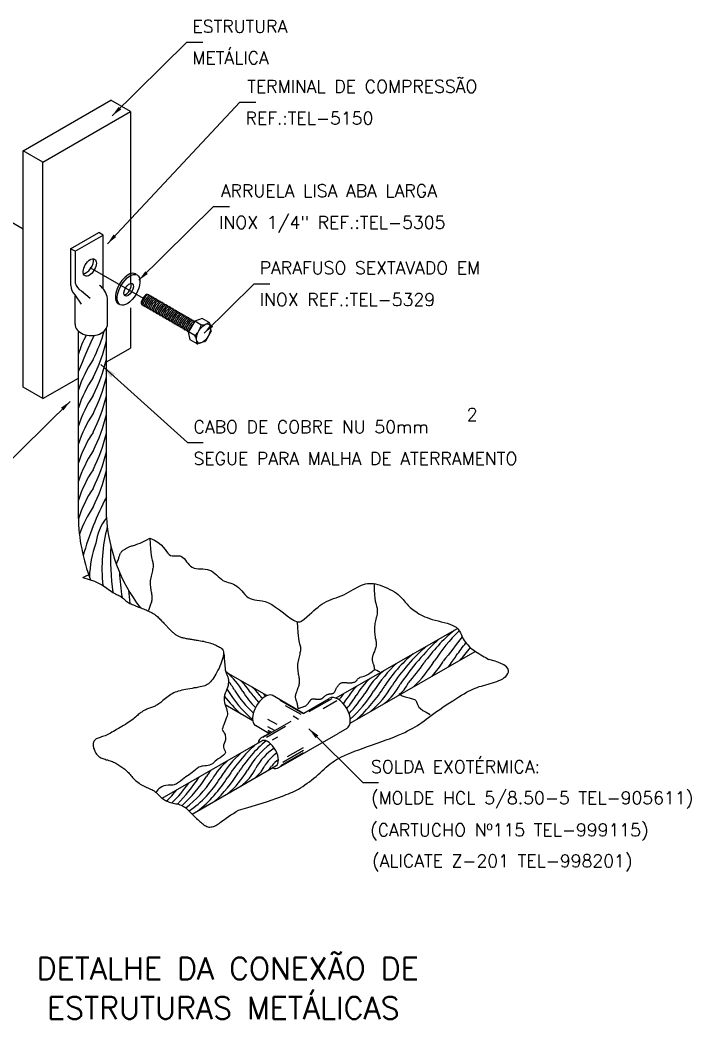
# Model space of a CAD drawing. Header units: millimetres. Extents: x -5417.3 to -5401.3, y -4697.8 to -4682.
# Drawn here: x -5411.91 to -5401.29, y -4697.84 to -4682.04 of the extents above; entities that cross this region are included whole.
import ezdxf
from ezdxf.enums import TextEntityAlignment as Align

# ---------------------------------------------------------------- set-up
doc = ezdxf.new("R2010")
doc.units = ezdxf.units.MM
doc.header["$LTSCALE"] = 10
doc.linetypes.add('CENTER', pattern=[2, 1.25, -0.25, 0.25, -0.25])
doc.layers.add('Termotécnica', color=7, linetype='Continuous')
doc.styles.add('r140', font='romans.shx')
doc.styles.add('r80', font='romans.shx')

msp = doc.modelspace()

# ---------------------------------------------------------------- linework, layer by layer
at = {"layer": 'Termotécnica', "color": 2}
for p, q in [((-5410.453, -4683.551), (-5409.269, -4682.387)), ((-5409.269, -4682.387), (-5409.019, -4682.387)), ((-5411.86, -4684.106), (-5410.474, -4683.306)), ((-5410.527, -4685.577), (-5408.431, -4683.339)), ((-5410.164, -4683.485), (-5410.474, -4683.306)), ((-5408.431, -4683.339), (-5408.181, -4683.339)), ((-5411.55, -4684.285), (-5410.164, -4683.485)), ((-5410.164, -4683.485), (-5410.164, -4686.208)), ((-5411.86, -4687.847), (-5411.86, -4684.106)), ((-5411.55, -4684.285), (-5411.86, -4684.106)), ((-5411.55, -4688.026), (-5411.55, -4684.285)), ((-5410.032, -4686.153), (-5408.848, -4684.988)), ((-5408.848, -4684.988), (-5408.598, -4684.988)), ((-5408.998, -4686.99), (-5408.206, -4686.21)), ((-5408.206, -4686.21), (-5407.956, -4686.21)), ((-5409.898, -4686.375), (-5409.9, -4686.391)), ((-5409.875, -4686.383), (-5409.877, -4686.403)), ((-5411.041, -4686.847), (-5411.041, -4686.399)), ((-5410.528, -4686.847), (-5410.528, -4686.444)), ((-5409.985, -4686.543), (-5409.965, -4686.531)), ((-5409.962, -4686.556), (-5409.941, -4686.545)), ((-5409.851, -4686.395), (-5409.854, -4686.417)), ((-5409.828, -4686.409), (-5409.831, -4686.43)), ((-5409.805, -4686.422), (-5409.807, -4686.443)), ((-5409.781, -4686.436), (-5409.784, -4686.457)), ((-5409.758, -4686.449), (-5409.761, -4686.471)), ((-5409.734, -4686.463), (-5409.737, -4686.484)), ((-5409.711, -4686.478), (-5409.714, -4686.5)), ((-5409.687, -4686.492), (-5409.69, -4686.513)), ((-5409.664, -4686.505), (-5409.667, -4686.527)), ((-5409.64, -4686.519), (-5409.643, -4686.541)), ((-5409.618, -4686.533), (-5409.62, -4686.554)), ((-5409.594, -4686.544), (-5409.596, -4686.565)), ((-5410.164, -4686.589), (-5410.164, -4687.226)), ((-5409.939, -4686.57), (-5409.918, -4686.558)), ((-5409.915, -4686.583), (-5409.895, -4686.571)), ((-5409.892, -4686.596), (-5409.871, -4686.585)), ((-5409.869, -4686.61), (-5409.848, -4686.598)), ((-5409.845, -4686.624), (-5409.824, -4686.612)), ((-5409.822, -4686.637), (-5409.801, -4686.625)), ((-5409.798, -4686.651), (-5409.778, -4686.639)), ((-5409.775, -4686.664), (-5409.754, -4686.652)), ((-5409.752, -4686.678), (-5409.731, -4686.666)), ((-5409.728, -4686.691), (-5409.707, -4686.68)), ((-5409.704, -4686.705), (-5409.684, -4686.693)), ((-5409.681, -4686.718), (-5409.66, -4686.707)), ((-5409.57, -4686.558), (-5409.573, -4686.579)), ((-5409.547, -4686.571), (-5409.55, -4686.593)), ((-5409.523, -4686.585), (-5409.526, -4686.606)), ((-5409.5, -4686.6), (-5409.503, -4686.622)), ((-5409.476, -4686.614), (-5409.479, -4686.635)), ((-5409.453, -4686.627), (-5409.456, -4686.649)), ((-5409.429, -4686.641), (-5409.432, -4686.663)), ((-5409.407, -4686.655), (-5409.409, -4686.676)), ((-5409.383, -4686.668), (-5409.386, -4686.689)), ((-5409.36, -4686.682), (-5409.362, -4686.703)), ((-5409.336, -4686.695), (-5409.339, -4686.716)), ((-5409.658, -4686.732), (-5409.637, -4686.72)), ((-5409.634, -4686.746), (-5409.614, -4686.734)), ((-5409.611, -4686.759), (-5409.59, -4686.747)), ((-5409.587, -4686.773), (-5409.567, -4686.761)), ((-5409.564, -4686.786), (-5409.543, -4686.774)), ((-5409.541, -4686.8), (-5409.52, -4686.788)), ((-5409.517, -4686.813), (-5409.496, -4686.802)), ((-5409.494, -4686.827), (-5409.473, -4686.815)), ((-5409.47, -4686.841), (-5409.449, -4686.829)), ((-5409.447, -4686.854), (-5409.426, -4686.842)), ((-5409.423, -4686.868), (-5409.402, -4686.856)), ((-5409.313, -4686.709), (-5409.315, -4686.73)), ((-5409.289, -4686.722), (-5409.292, -4686.744)), ((-5409.266, -4686.736), (-5409.268, -4686.757)), ((-5409.242, -4686.75), (-5409.245, -4686.771)), ((-5409.147, -4686.801), (-5409.245, -4686.969)), ((-5409.219, -4686.763), (-5409.221, -4686.784)), ((-5409.195, -4686.776), (-5409.198, -4686.798)), ((-5409.172, -4686.79), (-5409.174, -4686.811)), ((-5409.026, -4686.759), (-5409.147, -4686.801)), ((-5409.047, -4686.859), (-5409.147, -4686.801)), ((-5408.916, -4686.822), (-5409.026, -4686.759)), ((-5408.885, -4686.946), (-5408.907, -4686.836)), ((-5410.988, -4689.897), (-5410.988, -4686.958)), ((-5410.544, -4689.901), (-5410.544, -4686.911)), ((-5409.4, -4686.881), (-5409.379, -4686.869)), ((-5409.376, -4686.895), (-5409.355, -4686.883)), ((-5409.353, -4686.908), (-5409.332, -4686.896)), ((-5409.33, -4686.922), (-5409.308, -4686.91)), ((-5409.306, -4686.936), (-5409.285, -4686.923)), ((-5409.283, -4686.949), (-5409.262, -4686.937)), ((-5409.259, -4686.963), (-5409.238, -4686.95)), ((-5409.22, -4687.096), (-5409.245, -4686.969)), ((-5409.144, -4687.028), (-5409.245, -4686.969)), ((-5408.888, -4686.959), (-5408.978, -4687.115)), ((-5409.11, -4687.159), (-5409.22, -4687.096)), ((-5408.988, -4687.124), (-5409.094, -4687.161)), ((-5410.544, -4687.445), (-5410.164, -4687.226)), ((-5411.55, -4688.026), (-5410.988, -4687.702)), ((-5411.55, -4688.026), (-5411.86, -4687.847)), ((-5411.119, -4688.07), (-5412.303, -4689.235)), ((-5406.917, -4692.765), (-5404.988, -4691.662)), ((-5406.688, -4693.159), (-5404.705, -4692.024)), ((-5408.003, -4692.724), (-5408.653, -4692.351)), ((-5408.229, -4693.12), (-5408.665, -4692.868)), ((-5407.338, -4693.247), (-5406.485, -4694.1)), ((-5409.659, -4694.348), (-5408.076, -4693.434)), ((-5409.185, -4694.601), (-5407.861, -4693.836)), ((-5406.485, -4694.1), (-5406.235, -4694.1))]:
    msp.add_line(p, q, dxfattribs=at)
at = {"layer": 'Termotécnica', "color": 1, "linetype": 'CENTER'}
for p, q in [((-5412.387, -4685.038), (-5411.86, -4685.342)), ((-5410.807, -4685.95), (-5409.964, -4686.437))]:
    msp.add_line(p, q, dxfattribs=at)
at = {"layer": 'Termotécnica', "color": 2, "ltscale": 1.6}
for p, q in [((-5411.11, -4685.656), (-5410.664, -4685.399)), ((-5411.041, -4685.696), (-5410.596, -4685.438)), ((-5410.596, -4685.438), (-5410.664, -4685.399)), ((-5410.596, -4686.29), (-5410.596, -4685.438)), ((-5411.041, -4685.696), (-5411.11, -4685.656)), ((-5411.11, -4685.656), (-5411.11, -4686.236)), ((-5411.041, -4685.696), (-5411.041, -4686.196)), ((-5411.043, -4686.383), (-5410.943, -4686.533)), ((-5410.939, -4686.321), (-5410.803, -4686.439)), ((-5410.635, -4687.486), (-5409.261, -4688.722)), ((-5409.261, -4688.722), (-5409.011, -4688.722))]:
    msp.add_line(p, q, dxfattribs=at)
at = {"layer": 'Termotécnica', "color": 1}
msp.add_line((-5408.025, -4692.735), (-5408.068, -4692.687), dxfattribs=at)
at = {"layer": 'Termotécnica', "color": 3, "linetype": 'Continuous'}
for p, q in [((-5407.425, -4693.004), (-5407.92, -4692.718)), ((-5407.434, -4693.009), (-5407.794, -4692.801)), ((-5407.425, -4693.004), (-5407.015, -4692.767)), ((-5407.017, -4692.777), (-5407.418, -4693.008)), ((-5406.976, -4692.772), (-5407.338, -4692.981)), ((-5407.114, -4692.929), (-5406.895, -4692.802)), ((-5407.462, -4693.025), (-5407.707, -4692.883)), ((-5408.065, -4693.383), (-5407.621, -4693.127)), ((-5407.842, -4693.183), (-5407.988, -4693.099)), ((-5407.502, -4693.099), (-5407.586, -4693.05)), ((-5407.974, -4693.321), (-5408.183, -4693.199)), ((-5408.089, -4693.387), (-5407.974, -4693.321)), ((-5408.01, -4693.383), (-5407.708, -4693.209)), ((-5407.883, -4693.278), (-5407.988, -4693.218)), ((-5407.988, -4693.268), (-5407.927, -4693.303)), ((-5407.96, -4693.313), (-5407.988, -4693.296)), ((-5407.815, -4693.862), (-5406.878, -4693.321)), ((-5406.741, -4693.242), (-5406.878, -4693.321)), ((-5407.913, -4693.424), (-5407.829, -4693.376)), ((-5407.783, -4693.828), (-5407.426, -4693.622)), ((-5407.426, -4693.594), (-5407.75, -4693.78)), ((-5407.677, -4693.688), (-5407.426, -4693.543))]:
    msp.add_line(p, q, dxfattribs=at)
at = {"layer": 'Termotécnica', "color": 2}
for points in [[(-5410.389, -4690.64), (-5410.381, -4690.626), (-5410.373, -4690.611), (-5410.366, -4690.596), (-5410.36, -4690.581), (-5410.355, -4690.566), (-5410.35, -4690.552), (-5410.346, -4690.538), (-5410.342, -4690.524), (-5410.338, -4690.512), (-5410.334, -4690.501), (-5410.331, -4690.49), (-5410.327, -4690.481), (-5410.323, -4690.472), (-5410.318, -4690.463), (-5410.312, -4690.455), (-5410.305, -4690.447), (-5410.298, -4690.44), (-5410.289, -4690.433), (-5410.279, -4690.425), (-5410.269, -4690.419), (-5410.259, -4690.412), (-5410.248, -4690.405), (-5410.237, -4690.399), (-5410.226, -4690.393), (-5410.216, -4690.387), (-5410.205, -4690.382), (-5410.195, -4690.376), (-5410.184, -4690.371), (-5410.172, -4690.366), (-5410.16, -4690.361), (-5410.146, -4690.356), (-5410.132, -4690.352), (-5410.115, -4690.347), (-5410.096, -4690.342), (-5410.073, -4690.335), (-5410.045, -4690.324), (-5410.01, -4690.31), (-5409.967, -4690.292), (-5409.916, -4690.267), (-5409.855, -4690.235)], [(-5409.855, -4690.235), (-5409.852, -4690.327), (-5409.847, -4690.4), (-5409.842, -4690.458), (-5409.836, -4690.503), (-5409.83, -4690.537), (-5409.824, -4690.562), (-5409.818, -4690.582), (-5409.813, -4690.599), (-5409.81, -4690.615), (-5409.807, -4690.631), (-5409.805, -4690.646), (-5409.805, -4690.662), (-5409.805, -4690.677), (-5409.806, -4690.694), (-5409.809, -4690.711), (-5409.812, -4690.729), (-5409.817, -4690.748), (-5409.822, -4690.769), (-5409.827, -4690.79), (-5409.833, -4690.813), (-5409.838, -4690.836), (-5409.843, -4690.859), (-5409.846, -4690.883), (-5409.849, -4690.907), (-5409.851, -4690.93), (-5409.851, -4690.954), (-5409.85, -4690.977), (-5409.848, -4690.999), (-5409.846, -4691.021), (-5409.843, -4691.043), (-5409.839, -4691.063), (-5409.836, -4691.082), (-5409.833, -4691.1), (-5409.83, -4691.117), (-5409.827, -4691.133), (-5409.825, -4691.149), (-5409.823, -4691.164), (-5409.823, -4691.18), (-5409.824, -4691.195), (-5409.826, -4691.212), (-5409.829, -4691.228), (-5409.833, -4691.246), (-5409.839, -4691.263), (-5409.845, -4691.281), (-5409.851, -4691.298), (-5409.857, -4691.315), (-5409.863, -4691.332), (-5409.869, -4691.347), (-5409.874, -4691.362), (-5409.878, -4691.375), (-5409.881, -4691.385)], [(-5409.855, -4690.235), (-5409.783, -4690.267), (-5409.725, -4690.303), (-5409.68, -4690.34), (-5409.644, -4690.377), (-5409.616, -4690.413), (-5409.592, -4690.446), (-5409.571, -4690.473), (-5409.55, -4690.494), (-5409.528, -4690.507), (-5409.504, -4690.513), (-5409.478, -4690.515), (-5409.452, -4690.515), (-5409.426, -4690.513), (-5409.401, -4690.513), (-5409.377, -4690.515), (-5409.354, -4690.523), (-5409.333, -4690.537), (-5409.313, -4690.557), (-5409.294, -4690.58), (-5409.275, -4690.605), (-5409.256, -4690.631), (-5409.234, -4690.655), (-5409.211, -4690.677), (-5409.185, -4690.694), (-5409.155, -4690.706), (-5409.123, -4690.712), (-5409.089, -4690.716), (-5409.053, -4690.718), (-5409.017, -4690.719), (-5408.981, -4690.722), (-5408.946, -4690.727), (-5408.913, -4690.737), (-5408.882, -4690.751), (-5408.853, -4690.77), (-5408.826, -4690.791), (-5408.8, -4690.815), (-5408.775, -4690.838), (-5408.75, -4690.862), (-5408.725, -4690.883), (-5408.699, -4690.901), (-5408.673, -4690.915), (-5408.645, -4690.926), (-5408.617, -4690.934), (-5408.589, -4690.942), (-5408.561, -4690.951), (-5408.533, -4690.961), (-5408.506, -4690.974), (-5408.479, -4690.991), (-5408.453, -4691.012), (-5408.428, -4691.038), (-5408.403, -4691.066), (-5408.378, -4691.095), (-5408.353, -4691.123), (-5408.326, -4691.149), (-5408.298, -4691.171), (-5408.268, -4691.188), (-5408.235, -4691.2), (-5408.2, -4691.207), (-5408.162, -4691.212), (-5408.122, -4691.217), (-5408.078, -4691.225), (-5408.031, -4691.237), (-5407.98, -4691.256), (-5407.925, -4691.284), (-5407.866, -4691.322), (-5407.805, -4691.367), (-5407.743, -4691.416), (-5407.682, -4691.463), (-5407.624, -4691.504), (-5407.57, -4691.536), (-5407.523, -4691.554), (-5407.483, -4691.555)], [(-5410.919, -4690.853), (-5410.856, -4690.825), (-5410.824, -4690.812)], [(-5410.919, -4690.853), (-5410.817, -4690.885), (-5410.734, -4690.915), (-5410.667, -4690.945), (-5410.614, -4690.973), (-5410.572, -4690.999), (-5410.539, -4691.023), (-5410.511, -4691.045), (-5410.487, -4691.063), (-5410.464, -4691.079), (-5410.442, -4691.092), (-5410.421, -4691.104), (-5410.401, -4691.113), (-5410.382, -4691.122), (-5410.364, -4691.13), (-5410.348, -4691.138), (-5410.332, -4691.146), (-5410.317, -4691.156), (-5410.303, -4691.166), (-5410.289, -4691.176), (-5410.276, -4691.188), (-5410.263, -4691.199), (-5410.25, -4691.211), (-5410.236, -4691.222), (-5410.221, -4691.233), (-5410.205, -4691.244), (-5410.188, -4691.254), (-5410.171, -4691.264), (-5410.152, -4691.273), (-5410.134, -4691.282), (-5410.114, -4691.29), (-5410.095, -4691.299), (-5410.075, -4691.307), (-5410.055, -4691.315), (-5410.035, -4691.322), (-5410.016, -4691.33), (-5409.996, -4691.337), (-5409.976, -4691.345), (-5409.956, -4691.353), (-5409.937, -4691.36), (-5409.917, -4691.369), (-5409.897, -4691.377), (-5409.878, -4691.386), (-5409.858, -4691.396), (-5409.839, -4691.405), (-5409.821, -4691.416), (-5409.802, -4691.426), (-5409.785, -4691.437), (-5409.768, -4691.449), (-5409.752, -4691.461), (-5409.737, -4691.474), (-5409.723, -4691.486), (-5409.709, -4691.499), (-5409.696, -4691.512), (-5409.683, -4691.526), (-5409.671, -4691.539), (-5409.659, -4691.552), (-5409.647, -4691.564), (-5409.636, -4691.577), (-5409.625, -4691.589), (-5409.614, -4691.6), (-5409.604, -4691.611), (-5409.594, -4691.622), (-5409.585, -4691.632), (-5409.576, -4691.641), (-5409.568, -4691.65), (-5409.56, -4691.658), (-5409.553, -4691.665), (-5409.546, -4691.672), (-5409.539, -4691.68), (-5409.531, -4691.687), (-5409.524, -4691.694), (-5409.515, -4691.702), (-5409.507, -4691.71), (-5409.498, -4691.718), (-5409.488, -4691.727), (-5409.478, -4691.736), (-5409.467, -4691.744), (-5409.457, -4691.752), (-5409.446, -4691.76), (-5409.435, -4691.768), (-5409.424, -4691.774), (-5409.413, -4691.78), (-5409.402, -4691.785), (-5409.391, -4691.79), (-5409.379, -4691.794), (-5409.367, -4691.798), (-5409.355, -4691.802), (-5409.342, -4691.806), (-5409.328, -4691.809), (-5409.314, -4691.812), (-5409.3, -4691.815), (-5409.285, -4691.818), (-5409.271, -4691.821), (-5409.257, -4691.824), (-5409.244, -4691.826), (-5409.231, -4691.828), (-5409.219, -4691.83), (-5409.208, -4691.832), (-5409.196, -4691.833), (-5409.184, -4691.835), (-5409.171, -4691.837), (-5409.157, -4691.839), (-5409.141, -4691.841), (-5409.123, -4691.844), (-5409.103, -4691.847), (-5409.08, -4691.851), (-5409.056, -4691.855), (-5409.031, -4691.86), (-5409.005, -4691.865), (-5408.979, -4691.871), (-5408.953, -4691.877), (-5408.928, -4691.883), (-5408.905, -4691.891), (-5408.883, -4691.898), (-5408.862, -4691.906), (-5408.841, -4691.914), (-5408.822, -4691.923), (-5408.804, -4691.931), (-5408.787, -4691.939), (-5408.77, -4691.948), (-5408.754, -4691.956), (-5408.74, -4691.965), (-5408.726, -4691.975), (-5408.714, -4691.985), (-5408.704, -4691.998), (-5408.696, -4692.012), (-5408.691, -4692.029), (-5408.689, -4692.049), (-5408.69, -4692.073), (-5408.694, -4692.099), (-5408.701, -4692.128), (-5408.71, -4692.158), (-5408.721, -4692.19), (-5408.734, -4692.223), (-5408.748, -4692.256), (-5408.762, -4692.289), (-5408.778, -4692.322), (-5408.794, -4692.353), (-5408.811, -4692.383), (-5408.827, -4692.411), (-5408.844, -4692.438), (-5408.862, -4692.463), (-5408.879, -4692.485), (-5408.896, -4692.505), (-5408.913, -4692.522), (-5408.93, -4692.536), (-5408.948, -4692.548), (-5408.967, -4692.558), (-5408.988, -4692.567), (-5409.01, -4692.574), (-5409.034, -4692.581), (-5409.06, -4692.587), (-5409.089, -4692.592), (-5409.121, -4692.598), (-5409.154, -4692.603), (-5409.188, -4692.609), (-5409.222, -4692.614), (-5409.256, -4692.62), (-5409.29, -4692.626), (-5409.321, -4692.632), (-5409.351, -4692.639), (-5409.379, -4692.646), (-5409.406, -4692.653), (-5409.431, -4692.662), (-5409.455, -4692.671), (-5409.478, -4692.682), (-5409.501, -4692.693), (-5409.523, -4692.707), (-5409.545, -4692.721), (-5409.567, -4692.737), (-5409.588, -4692.753), (-5409.609, -4692.77), (-5409.629, -4692.786), (-5409.649, -4692.802), (-5409.667, -4692.818), (-5409.685, -4692.832), (-5409.701, -4692.844), (-5409.717, -4692.855), (-5409.732, -4692.865), (-5409.747, -4692.873), (-5409.761, -4692.881), (-5409.775, -4692.888), (-5409.788, -4692.894), (-5409.803, -4692.9), (-5409.817, -4692.906), (-5409.832, -4692.911), (-5409.847, -4692.917), (-5409.862, -4692.922), (-5409.877, -4692.928), (-5409.892, -4692.934), (-5409.906, -4692.94), (-5409.92, -4692.946), (-5409.934, -4692.952), (-5409.947, -4692.959), (-5409.96, -4692.967), (-5409.973, -4692.975), (-5409.985, -4692.983), (-5409.998, -4692.992), (-5410.011, -4693.003), (-5410.025, -4693.013), (-5410.039, -4693.025), (-5410.054, -4693.038), (-5410.069, -4693.051), (-5410.086, -4693.065), (-5410.104, -4693.08), (-5410.123, -4693.095), (-5410.144, -4693.111), (-5410.167, -4693.127), (-5410.191, -4693.144), (-5410.217, -4693.161), (-5410.244, -4693.178), (-5410.272, -4693.196), (-5410.3, -4693.213), (-5410.327, -4693.229), (-5410.355, -4693.246), (-5410.382, -4693.261), (-5410.407, -4693.276), (-5410.432, -4693.291), (-5410.456, -4693.304), (-5410.478, -4693.317), (-5410.501, -4693.329), (-5410.522, -4693.34), (-5410.543, -4693.349), (-5410.564, -4693.358), (-5410.584, -4693.365), (-5410.604, -4693.372), (-5410.623, -4693.378), (-5410.641, -4693.384), (-5410.659, -4693.389), (-5410.675, -4693.395), (-5410.69, -4693.402), (-5410.704, -4693.409), (-5410.716, -4693.418), (-5410.727, -4693.428), (-5410.736, -4693.438), (-5410.743, -4693.45), (-5410.749, -4693.463), (-5410.752, -4693.477), (-5410.755, -4693.491), (-5410.755, -4693.506), (-5410.753, -4693.522), (-5410.75, -4693.539), (-5410.746, -4693.556), (-5410.74, -4693.573), (-5410.734, -4693.589), (-5410.726, -4693.605), (-5410.718, -4693.621), (-5410.709, -4693.635), (-5410.7, -4693.648), (-5410.691, -4693.66), (-5410.681, -4693.671), (-5410.67, -4693.681), (-5410.659, -4693.69), (-5410.646, -4693.699), (-5410.632, -4693.706), (-5410.617, -4693.713), (-5410.601, -4693.72), (-5410.583, -4693.726), (-5410.565, -4693.731), (-5410.546, -4693.737), (-5410.526, -4693.742), (-5410.506, -4693.748), (-5410.487, -4693.754), (-5410.468, -4693.761), (-5410.449, -4693.768), (-5410.432, -4693.776), (-5410.414, -4693.784), (-5410.397, -4693.793), (-5410.381, -4693.802), (-5410.365, -4693.812), (-5410.348, -4693.822), (-5410.332, -4693.832), (-5410.316, -4693.843), (-5410.301, -4693.854), (-5410.285, -4693.865), (-5410.269, -4693.877), (-5410.254, -4693.889), (-5410.239, -4693.902), (-5410.224, -4693.915), (-5410.21, -4693.928), (-5410.197, -4693.942), (-5410.184, -4693.957), (-5410.17, -4693.972), (-5410.157, -4693.987), (-5410.144, -4694.002), (-5410.13, -4694.018), (-5410.115, -4694.033), (-5410.1, -4694.049), (-5410.083, -4694.064), (-5410.066, -4694.079), (-5410.048, -4694.094), (-5410.028, -4694.108), (-5410.009, -4694.122), (-5409.989, -4694.134), (-5409.968, -4694.146), (-5409.948, -4694.157), (-5409.927, -4694.167), (-5409.906, -4694.175), (-5409.886, -4694.184), (-5409.865, -4694.192), (-5409.846, -4694.201), (-5409.826, -4694.21), (-5409.807, -4694.219), (-5409.789, -4694.231), (-5409.772, -4694.243), (-5409.755, -4694.257), (-5409.739, -4694.272), (-5409.724, -4694.287), (-5409.708, -4694.303), (-5409.692, -4694.318), (-5409.676, -4694.333), (-5409.66, -4694.347), (-5409.643, -4694.36), (-5409.626, -4694.372), (-5409.608, -4694.382), (-5409.589, -4694.392), (-5409.57, -4694.4), (-5409.551, -4694.408), (-5409.53, -4694.415), (-5409.51, -4694.42), (-5409.489, -4694.425), (-5409.467, -4694.43), (-5409.445, -4694.434), (-5409.423, -4694.438), (-5409.402, -4694.443), (-5409.381, -4694.449), (-5409.36, -4694.456), (-5409.341, -4694.465), (-5409.322, -4694.475), (-5409.304, -4694.488), (-5409.286, -4694.501), (-5409.269, -4694.516), (-5409.253, -4694.532), (-5409.236, -4694.549), (-5409.22, -4694.566), (-5409.203, -4694.583), (-5409.186, -4694.6), (-5409.169, -4694.617), (-5409.151, -4694.634), (-5409.134, -4694.65), (-5409.117, -4694.666), (-5409.099, -4694.682), (-5409.083, -4694.697), (-5409.066, -4694.713), (-5409.05, -4694.727), (-5409.034, -4694.741), (-5409.019, -4694.754), (-5409.003, -4694.766), (-5408.988, -4694.777), (-5408.972, -4694.786), (-5408.956, -4694.793), (-5408.939, -4694.799), (-5408.922, -4694.802), (-5408.905, -4694.803), (-5408.887, -4694.801), (-5408.869, -4694.798), (-5408.85, -4694.793), (-5408.832, -4694.787), (-5408.814, -4694.779), (-5408.797, -4694.769), (-5408.779, -4694.758), (-5408.762, -4694.746), (-5408.744, -4694.732), (-5408.724, -4694.717), (-5408.701, -4694.7), (-5408.676, -4694.681), (-5408.647, -4694.66), (-5408.614, -4694.637), (-5408.576, -4694.612), (-5408.534, -4694.586), (-5408.489, -4694.558), (-5408.452, -4694.535)], [(-5407.482, -4691.554), (-5407.466, -4691.553), (-5407.416, -4691.516), (-5407.371, -4691.479), (-5407.331, -4691.443), (-5407.294, -4691.41), (-5407.259, -4691.379), (-5407.227, -4691.35), (-5407.195, -4691.323), (-5407.164, -4691.299), (-5407.132, -4691.276), (-5407.099, -4691.256), (-5407.063, -4691.237), (-5407.026, -4691.221), (-5406.988, -4691.205), (-5406.948, -4691.19), (-5406.908, -4691.176), (-5406.868, -4691.161), (-5406.828, -4691.145), (-5406.788, -4691.128), (-5406.749, -4691.109), (-5406.712, -4691.089), (-5406.675, -4691.068), (-5406.639, -4691.047), (-5406.605, -4691.027), (-5406.571, -4691.008), (-5406.538, -4690.991), (-5406.506, -4690.977), (-5406.474, -4690.965), (-5406.444, -4690.956), (-5406.413, -4690.951), (-5406.382, -4690.948), (-5406.351, -4690.948), (-5406.318, -4690.951), (-5406.284, -4690.957), (-5406.249, -4690.966), (-5406.211, -4690.977), (-5406.173, -4690.991), (-5406.133, -4691.007), (-5406.094, -4691.025), (-5406.056, -4691.044), (-5406.019, -4691.063), (-5405.985, -4691.084), (-5405.955, -4691.104), (-5405.927, -4691.125), (-5405.904, -4691.145), (-5405.883, -4691.166), (-5405.864, -4691.186), (-5405.847, -4691.205), (-5405.831, -4691.224), (-5405.816, -4691.243), (-5405.801, -4691.261), (-5405.785, -4691.279), (-5405.769, -4691.297), (-5405.752, -4691.313), (-5405.734, -4691.33), (-5405.714, -4691.346), (-5405.694, -4691.363), (-5405.672, -4691.379), (-5405.649, -4691.395), (-5405.624, -4691.411), (-5405.597, -4691.428), (-5405.568, -4691.444), (-5405.537, -4691.46), (-5405.503, -4691.475), (-5405.467, -4691.49), (-5405.428, -4691.505), (-5405.386, -4691.518), (-5405.341, -4691.531), (-5405.294, -4691.543), (-5405.246, -4691.555), (-5405.199, -4691.568), (-5405.153, -4691.58), (-5405.11, -4691.594), (-5405.072, -4691.609), (-5405.038, -4691.625), (-5405.01, -4691.643), (-5404.988, -4691.663), (-5404.97, -4691.684), (-5404.955, -4691.706), (-5404.942, -4691.729), (-5404.931, -4691.753), (-5404.92, -4691.777), (-5404.909, -4691.802), (-5404.896, -4691.827), (-5404.881, -4691.851), (-5404.864, -4691.875), (-5404.846, -4691.899), (-5404.826, -4691.922), (-5404.804, -4691.945), (-5404.781, -4691.966), (-5404.756, -4691.987), (-5404.73, -4692.007), (-5404.703, -4692.026), (-5404.675, -4692.043), (-5404.647, -4692.06), (-5404.619, -4692.077), (-5404.591, -4692.093), (-5404.565, -4692.108), (-5404.54, -4692.123), (-5404.516, -4692.138), (-5404.495, -4692.153), (-5404.494, -4692.154)], [(-5406.307, -4690.961), (-5406.304, -4691.053), (-5406.299, -4691.127), (-5406.294, -4691.184), (-5406.288, -4691.229), (-5406.282, -4691.263), (-5406.276, -4691.289), (-5406.27, -4691.309), (-5406.265, -4691.326), (-5406.261, -4691.342), (-5406.259, -4691.357), (-5406.257, -4691.372), (-5406.257, -4691.388), (-5406.257, -4691.404), (-5406.258, -4691.42), (-5406.261, -4691.437), (-5406.264, -4691.455), (-5406.269, -4691.475), (-5406.274, -4691.495), (-5406.279, -4691.517), (-5406.285, -4691.539), (-5406.29, -4691.562), (-5406.294, -4691.585), (-5406.298, -4691.609), (-5406.301, -4691.633), (-5406.303, -4691.657), (-5406.303, -4691.68), (-5406.302, -4691.703), (-5406.3, -4691.726), (-5406.298, -4691.748), (-5406.295, -4691.769), (-5406.291, -4691.789), (-5406.288, -4691.808), (-5406.285, -4691.826), (-5406.281, -4691.843), (-5406.279, -4691.859), (-5406.277, -4691.875), (-5406.275, -4691.891), (-5406.275, -4691.906), (-5406.276, -4691.922), (-5406.277, -4691.938), (-5406.281, -4691.955), (-5406.285, -4691.972), (-5406.291, -4691.989), (-5406.296, -4692.007), (-5406.303, -4692.024), (-5406.309, -4692.041), (-5406.315, -4692.058), (-5406.321, -4692.073), (-5406.326, -4692.088), (-5406.33, -4692.102), (-5406.334, -4692.114), (-5406.336, -4692.126), (-5406.338, -4692.138), (-5406.339, -4692.149), (-5406.338, -4692.159), (-5406.337, -4692.17), (-5406.335, -4692.18), (-5406.332, -4692.19), (-5406.329, -4692.2), (-5406.325, -4692.211), (-5406.32, -4692.222), (-5406.316, -4692.233), (-5406.313, -4692.246), (-5406.31, -4692.259), (-5406.307, -4692.273), (-5406.305, -4692.288), (-5406.303, -4692.303), (-5406.302, -4692.309)], [(-5407.523, -4691.554), (-5407.519, -4691.646), (-5407.515, -4691.719), (-5407.509, -4691.777), (-5407.503, -4691.822), (-5407.497, -4691.856), (-5407.491, -4691.882), (-5407.486, -4691.902), (-5407.481, -4691.919), (-5407.477, -4691.935), (-5407.474, -4691.95), (-5407.473, -4691.965), (-5407.472, -4691.981), (-5407.473, -4691.997), (-5407.474, -4692.013), (-5407.476, -4692.03), (-5407.48, -4692.048), (-5407.484, -4692.068), (-5407.489, -4692.088), (-5407.495, -4692.11), (-5407.5, -4692.132), (-5407.505, -4692.155), (-5407.51, -4692.178), (-5407.514, -4692.202), (-5407.517, -4692.226), (-5407.518, -4692.249), (-5407.518, -4692.273), (-5407.517, -4692.296), (-5407.516, -4692.319), (-5407.513, -4692.341), (-5407.51, -4692.362), (-5407.507, -4692.382), (-5407.504, -4692.401), (-5407.5, -4692.419), (-5407.497, -4692.436), (-5407.494, -4692.452), (-5407.492, -4692.468), (-5407.491, -4692.484), (-5407.491, -4692.499), (-5407.491, -4692.515), (-5407.493, -4692.531), (-5407.496, -4692.548), (-5407.501, -4692.565), (-5407.506, -4692.582), (-5407.512, -4692.6), (-5407.518, -4692.617), (-5407.525, -4692.634), (-5407.531, -4692.651), (-5407.537, -4692.666), (-5407.542, -4692.681), (-5407.546, -4692.695), (-5407.549, -4692.707), (-5407.552, -4692.719), (-5407.554, -4692.731), (-5407.554, -4692.742), (-5407.554, -4692.752), (-5407.553, -4692.763), (-5407.551, -4692.773), (-5407.548, -4692.783), (-5407.544, -4692.793), (-5407.54, -4692.804), (-5407.536, -4692.815), (-5407.532, -4692.826), (-5407.528, -4692.839), (-5407.525, -4692.852), (-5407.523, -4692.866), (-5407.52, -4692.881), (-5407.518, -4692.896), (-5407.516, -4692.913), (-5407.517, -4692.93)], [(-5408.452, -4694.535), (-5408.305, -4694.493), (-5408.182, -4694.456), (-5408.079, -4694.424), (-5407.994, -4694.396), (-5407.923, -4694.373), (-5407.865, -4694.352), (-5407.815, -4694.334), (-5407.772, -4694.318), (-5407.733, -4694.304), (-5407.697, -4694.29), (-5407.662, -4694.276), (-5407.63, -4694.263), (-5407.598, -4694.249), (-5407.567, -4694.234), (-5407.536, -4694.218), (-5407.504, -4694.201), (-5407.471, -4694.181), (-5407.436, -4694.159), (-5407.401, -4694.136), (-5407.366, -4694.111), (-5407.33, -4694.085), (-5407.295, -4694.058), (-5407.26, -4694.03), (-5407.226, -4694.002), (-5407.193, -4693.973), (-5407.161, -4693.944), (-5407.13, -4693.915), (-5407.098, -4693.886), (-5407.067, -4693.858), (-5407.036, -4693.83), (-5407.004, -4693.804), (-5406.971, -4693.779), (-5406.936, -4693.756), (-5406.901, -4693.734), (-5406.862, -4693.712), (-5406.821, -4693.691), (-5406.776, -4693.671), (-5406.727, -4693.65), (-5406.674, -4693.628), (-5406.615, -4693.605), (-5406.55, -4693.581), (-5406.481, -4693.556), (-5406.409, -4693.53), (-5406.334, -4693.504), (-5406.26, -4693.477), (-5406.186, -4693.451), (-5406.115, -4693.425), (-5406.047, -4693.4), (-5405.985, -4693.375), (-5405.927, -4693.351), (-5405.873, -4693.328), (-5405.823, -4693.305), (-5405.777, -4693.283), (-5405.734, -4693.261), (-5405.693, -4693.239), (-5405.655, -4693.216), (-5405.619, -4693.194), (-5405.585, -4693.171), (-5405.551, -4693.147), (-5405.516, -4693.122), (-5405.481, -4693.096), (-5405.444, -4693.068), (-5405.405, -4693.039), (-5405.363, -4693.009), (-5405.317, -4692.976), (-5405.268, -4692.942), (-5405.217, -4692.907), (-5405.166, -4692.872), (-5405.114, -4692.837), (-5405.063, -4692.804), (-5405.014, -4692.772), (-5404.967, -4692.743), (-5404.924, -4692.716), (-5404.884, -4692.693), (-5404.846, -4692.671), (-5404.811, -4692.652), (-5404.776, -4692.635), (-5404.743, -4692.62), (-5404.71, -4692.606), (-5404.677, -4692.594), (-5404.643, -4692.582), (-5404.609, -4692.572), (-5404.574, -4692.562), (-5404.539, -4692.552), (-5404.503, -4692.542), (-5404.468, -4692.533), (-5404.433, -4692.522), (-5404.399, -4692.511), (-5404.365, -4692.499), (-5404.332, -4692.486), (-5404.301, -4692.472), (-5404.272, -4692.456), (-5404.246, -4692.439), (-5404.223, -4692.42), (-5404.204, -4692.399), (-5404.19, -4692.376), (-5404.182, -4692.351), (-5404.181, -4692.324), (-5404.191, -4692.296), (-5404.214, -4692.267), (-5404.253, -4692.238), (-5404.31, -4692.209), (-5404.389, -4692.181), (-5404.493, -4692.155)], [(-5407.516, -4692.927), (-5407.489, -4692.92), (-5407.466, -4692.914), (-5407.446, -4692.908), (-5407.43, -4692.902), (-5407.417, -4692.898), (-5407.406, -4692.893), (-5407.397, -4692.889), (-5407.389, -4692.884), (-5407.382, -4692.879), (-5407.376, -4692.875), (-5407.37, -4692.87), (-5407.365, -4692.865), (-5407.361, -4692.86), (-5407.357, -4692.856), (-5407.353, -4692.851), (-5407.349, -4692.847), (-5407.346, -4692.843), (-5407.343, -4692.839), (-5407.341, -4692.836), (-5407.338, -4692.832), (-5407.335, -4692.828), (-5407.333, -4692.824), (-5407.33, -4692.82), (-5407.327, -4692.816), (-5407.325, -4692.811), (-5407.321, -4692.806), (-5407.318, -4692.801), (-5407.314, -4692.796), (-5407.31, -4692.792), (-5407.306, -4692.787), (-5407.301, -4692.783), (-5407.296, -4692.78), (-5407.291, -4692.778), (-5407.285, -4692.776), (-5407.278, -4692.775), (-5407.272, -4692.774), (-5407.265, -4692.774), (-5407.258, -4692.775), (-5407.252, -4692.775), (-5407.245, -4692.776), (-5407.239, -4692.777), (-5407.233, -4692.778), (-5407.228, -4692.779), (-5407.222, -4692.78), (-5407.216, -4692.781), (-5407.211, -4692.781), (-5407.205, -4692.782), (-5407.199, -4692.782), (-5407.193, -4692.782), (-5407.187, -4692.782), (-5407.181, -4692.782), (-5407.175, -4692.781), (-5407.169, -4692.78), (-5407.163, -4692.779), (-5407.157, -4692.778), (-5407.151, -4692.776), (-5407.146, -4692.774), (-5407.14, -4692.772), (-5407.135, -4692.77), (-5407.13, -4692.767), (-5407.124, -4692.764), (-5407.119, -4692.76), (-5407.114, -4692.756), (-5407.108, -4692.751), (-5407.102, -4692.746), (-5407.096, -4692.74), (-5407.089, -4692.734), (-5407.082, -4692.728), (-5407.075, -4692.723), (-5407.067, -4692.717), (-5407.06, -4692.712), (-5407.051, -4692.708), (-5407.043, -4692.704), (-5407.034, -4692.702), (-5407.025, -4692.699), (-5407.016, -4692.698), (-5407.007, -4692.697), (-5406.998, -4692.695), (-5406.989, -4692.694), (-5406.981, -4692.693), (-5406.974, -4692.692), (-5406.967, -4692.691), (-5406.96, -4692.689), (-5406.954, -4692.687), (-5406.949, -4692.684), (-5406.944, -4692.68), (-5406.939, -4692.676), (-5406.935, -4692.671), (-5406.931, -4692.665), (-5406.927, -4692.658), (-5406.923, -4692.65), (-5406.92, -4692.642), (-5406.917, -4692.634), (-5406.913, -4692.626), (-5406.909, -4692.617), (-5406.905, -4692.609), (-5406.901, -4692.601), (-5406.896, -4692.594), (-5406.891, -4692.587), (-5406.885, -4692.58), (-5406.88, -4692.573), (-5406.874, -4692.567), (-5406.869, -4692.56), (-5406.864, -4692.554), (-5406.858, -4692.548), (-5406.853, -4692.542), (-5406.848, -4692.537), (-5406.842, -4692.532), (-5406.836, -4692.527), (-5406.83, -4692.523), (-5406.822, -4692.52), (-5406.813, -4692.518), (-5406.803, -4692.516), (-5406.792, -4692.516), (-5406.781, -4692.515), (-5406.769, -4692.516), (-5406.756, -4692.517), (-5406.744, -4692.518), (-5406.732, -4692.519), (-5406.72, -4692.52), (-5406.709, -4692.52), (-5406.699, -4692.521), (-5406.689, -4692.521), (-5406.68, -4692.521), (-5406.671, -4692.52), (-5406.662, -4692.52), (-5406.653, -4692.518), (-5406.645, -4692.517), (-5406.636, -4692.514), (-5406.627, -4692.512), (-5406.618, -4692.509), (-5406.609, -4692.505), (-5406.601, -4692.501), (-5406.594, -4692.496), (-5406.588, -4692.491), (-5406.582, -4692.485), (-5406.578, -4692.479), (-5406.574, -4692.473), (-5406.57, -4692.466), (-5406.565, -4692.46), (-5406.559, -4692.453), (-5406.551, -4692.446), (-5406.54, -4692.44), (-5406.526, -4692.434), (-5406.509, -4692.429), (-5406.488, -4692.423), (-5406.464, -4692.415), (-5406.437, -4692.404), (-5406.407, -4692.39), (-5406.374, -4692.37), (-5406.339, -4692.343), (-5406.302, -4692.309)], [(-5406.302, -4692.309), (-5406.265, -4692.322), (-5406.236, -4692.335), (-5406.221, -4692.344)], [(-5405.909, -4692.69), (-5405.906, -4692.694), (-5405.898, -4692.703), (-5405.888, -4692.711), (-5405.877, -4692.718), (-5405.864, -4692.725), (-5405.849, -4692.731), (-5405.832, -4692.737), (-5405.813, -4692.742), (-5405.794, -4692.748), (-5405.773, -4692.752), (-5405.753, -4692.757), (-5405.734, -4692.762), (-5405.715, -4692.767), (-5405.698, -4692.773), (-5405.683, -4692.779), (-5405.67, -4692.786), (-5405.659, -4692.793), (-5405.649, -4692.802), (-5405.641, -4692.812), (-5405.634, -4692.823), (-5405.629, -4692.836), (-5405.624, -4692.85), (-5405.619, -4692.866), (-5405.611, -4692.884), (-5405.598, -4692.905), (-5405.574, -4692.929), (-5405.537, -4692.957), (-5405.483, -4692.988), (-5405.418, -4693.02)]]:
    msp.add_lwpolyline(points, dxfattribs=at)
at = {"layer": 'Termotécnica', "color": 2, "ltscale": 1.6}
for centre, start, end in [((-5410.84, -4686.135), 197.037, 242.1272), ((-5410.9, -4686.229), 181.9565, 227.0468)]:
    msp.add_arc(centre, 0.21, start, end, dxfattribs=at)
at = {"layer": 'Termotécnica', "color": 2}
for centre, radius, start, end in [((-5410.839, -4686.489), 0.315, 8.2416, 53.8328), ((-5409.303, -4686.823), 0.259, 307.9752, 352.0031), ((-5409.031, -4686.71), 0.151, 263.8935, 314.4182), ((-5408.926, -4686.839), 0.0194, 10.8835, 60), ((-5408.905, -4686.95), 0.0194, 330, 10.8835), ((-5409.265, -4687.116), 0.15, 345.499, 36.1892), ((-5409.101, -4687.142), 0.0194, 240, 289.1154), ((-5408.994, -4687.105), 0.0194, 289.1154, 330), ((-5408.073, -4689.847), 2.916, 180.9872, 201.0211), ((-5407.925, -4689.737), 2.625, 183.5734, 217.4186)]:
    msp.add_arc(centre, radius, start, end, dxfattribs=at)
at = {"layer": 'Termotécnica', "color": 1}
for centre, radius, start, end in [((-5409.04, -4687.967), 2.054, 152.6048, 161.5536), ((-5413.164, -4686.203), 2.693, 333.4327, 343.8557), ((-5403.206, -4690.631), 8.351, 154.4271, 158.7394), ((-5413.178, -4686.482), 2.709, 333.4468, 346.5012), ((-5409.04, -4688.538), 2.054, 146.6286, 161.5536), ((-5413.178, -4686.768), 2.709, 333.4468, 346.5012), ((-5409.04, -4688.823), 2.054, 146.6286, 161.5536), ((-5413.178, -4687.053), 2.709, 333.4468, 346.5012), ((-5409.04, -4689.108), 2.054, 146.6286, 161.5536), ((-5413.178, -4687.348), 2.709, 333.4468, 346.5012), ((-5409.04, -4689.393), 2.054, 146.6286, 161.5536), ((-5413.178, -4687.644), 2.709, 333.4468, 346.5012), ((-5409.04, -4689.689), 2.054, 146.6286, 161.5536), ((-5413.178, -4687.939), 2.709, 333.4468, 346.5012), ((-5409.04, -4689.984), 2.054, 146.6286, 161.5536), ((-5413.178, -4688.234), 2.709, 333.4468, 346.5012), ((-5409.04, -4690.28), 2.054, 146.6286, 161.5536), ((-5413.178, -4688.53), 2.709, 333.4468, 346.5012), ((-5409.04, -4690.575), 2.054, 146.6286, 161.5536), ((-5405.993, -4691.935), 5.123, 152.6734, 163.8303), ((-5409.04, -4690.87), 2.054, 146.6286, 160.066), ((-5409.804, -4690.456), 0.92, 143.5697, 171.0102), ((-5407.97, -4690.717), 2.645, 165.453, 185.7221), ((-5409.15, -4690.878), 1.662, 160.1069, 179.0198), ((-5407.024, -4690.569), 3.456, 176.5755, 188.7377), ((-5406.886, -4690.604), 3.456, 182.7355, 189.4577), ((-5406.744, -4690.841), 3.456, 183.5943, 186.9951), ((-5403.233, -4693.846), 2.812, 129.9876, 144.3121), ((-5403.208, -4693.546), 2.545, 133.4862, 147.4926), ((-5402.577, -4694.777), 3.999, 132.4313, 146.0546), ((-5382.815, -4709.157), 28.103, 141.8414, 142.839), ((-5485.395, -4632.212), 100.239, 323.31903, 323.46394), ((-5404.355, -4693.693), 2.107, 129.2783, 148.1717), ((-5403.456, -4694.254), 3.072, 131.1698, 146.6859), ((-5406.824, -4690.441), 2.547, 317.3368, 323.2488), ((-5406.368, -4690.689), 2.127, 320.8329, 321.2249), ((-5404.524, -4693.765), 2.107, 132.4102, 148.1717), ((-5407.638, -4690.796), 2.547, 317.3368, 326.3979), ((-5407.16, -4691.054), 2.127, 314.0892, 328.0944), ((-5407.333, -4690.772), 2.547, 319.8388, 326.3979), ((-5406.812, -4690.966), 2.127, 322.2823, 328.0944), ((-5409.339, -4693.199), 1.095, 29.5979, 50.4021), ((-5405.252, -4693.381), 1.386, 130.6875, 150.1267), ((-5409.908, -4693.461), 1.619, 30.6583, 36.8138), ((-5409.396, -4693.463), 1.381, 34.5242, 45.4758), ((-5405.564, -4693.334), 1.195, 132.407, 149.1128), ((-5406.751, -4692.094), 0.968, 308.6897, 332.2807), ((-5406.263, -4692.289), 0.549, 308.0378, 334.9512), ((-5406.858, -4691.523), 2.091, 211.803, 228.9428), ((-5407.093, -4691.784), 1.658, 210.883, 227.3162), ((-5407.259, -4691.969), 1.322, 211.4044, 225.5923), ((-5406.384, -4691.28), 2.34, 216.7715, 221.6295), ((-5408.823, -4693.258), 0.89, 38.4865, 48.8227), ((-5450.246, -4725.331), 53.278, 37.6716, 37.7627), ((-5406.412, -4693.053), 0.519, 135.0122, 145.261), ((-5406.116, -4693.092), 0.695, 131.2403, 149.9662), ((-5408.575, -4691.281), 2.547, 317.3368, 326.3979), ((-5408.12, -4691.529), 2.127, 312.4695, 328.0944), ((-5408.348, -4691.168), 2.618, 312.6958, 327.3042), ((-5407.496, -4691.685), 1.717, 311.4359, 329.0739), ((-5407.017, -4691.438), 2.107, 217.9613, 228.1717), ((-5408.521, -4692.727), 0.195, 220.1686, 234.4902), ((-5406.751, -4692.846), 0.124, 134.4949, 154.6648), ((-5406.065, -4693.284), 0.848, 140.368, 149.0793), ((-5408.245, -4691.684), 1.954, 320.4544, 327.9633), ((-5406.418, -4695.427), 2.618, 132.6958, 147.3042), ((-5406.647, -4695.065), 2.127, 130.0733, 148.0944), ((-5407.082, -4694.618), 1.423, 127.2636, 149.8631), ((-5407.351, -4694.853), 1.619, 130.6583, 149.3417), ((-5407.454, -4694.241), 0.811, 122.2359, 153.0764), ((-5407.472, -4694.18), 0.664, 124.2317, 150.2847), ((-5407.92, -4694.591), 1.095, 129.5979, 150.4021), ((-5407.027, -4694.616), 1.191, 131.8257, 139.1577), ((-5406.757, -4695.417), 2.618, 144.7988, 147.3042), ((-5410.243, -4692.83), 2.107, 311.8283, 328.1717), ((-5409.514, -4693.214), 1.386, 309.8733, 330.1267), ((-5408.873, -4693.53), 0.775, 306.3039, 333.6961), ((-5408.531, -4693.602), 0.542, 307.3631, 332.6369), ((-5408.355, -4693.541), 0.519, 314.739, 325.261), ((-5410.977, -4692.906), 2.111, 314.1372, 325.3455), ((-5411.113, -4692.731), 2.404, 314.7411, 327.6401), ((-5410.755, -4692.891), 2.111, 311.8881, 328.2103), ((-5410.451, -4693.008), 1.892, 307.9251, 326.5669), ((-5410.167, -4693.176), 1.658, 304.1443, 329.117), ((-5410.417, -4692.9), 2.111, 308.4803, 328.2103), ((-5407.69, -4694.843), 1.619, 149.1749, 149.3417), ((-5410.728, -4693.182), 1.658, 313.2162, 321.3715), ((-5410.637, -4693.728), 1.322, 328.4553, 328.5956)]:
    msp.add_arc(centre, radius, start, end, dxfattribs=at)
at = {"layer": 'Termotécnica', "color": 2, "ltscale": 1.6}
msp.add_ellipse((-5410.807, -4685.95), major_axis=(0.076, 0.132), ratio=0.539103, dxfattribs=at)
msp.add_ellipse((-5410.85, -4685.907), major_axis=(-0.076, -0.132), ratio=0.531794, start_param=0.217495, end_param=2.585913, dxfattribs=at)
at = {"layer": 'Termotécnica', "color": 3}
for centre, major_axis, ratio, start_param, end_param in [((-5410.222, -4686.288), (0.136, 0.235), 0.500279, 6.158562, 9.55174), ((-5410.225, -4686.286), (0.0561, 0.0972), 0.500066, 3.48811, 5.938796), ((-5408.046, -4692.961), (-0.137, -0.238), 0.522813, 3.018741, 6.283185), ((-5407.975, -4693.638), (0.114, -0.198), 0.522813, 0, 3.020213)]:
    msp.add_ellipse(centre, major_axis=major_axis, ratio=ratio, start_param=start_param, end_param=end_param, dxfattribs=at)
for centre, major_axis, ratio in [((-5410.193, -4686.305), (0.136, 0.235), 0.500279), ((-5410.192, -4686.304), (0.0561, 0.0972), 0.500066)]:
    msp.add_ellipse(centre, major_axis=major_axis, ratio=ratio, dxfattribs=at)
at = {"layer": 'Termotécnica', "color": 1}
for centre, major_axis, ratio, start_param, end_param in [((-5409.944, -4686.453), (-0.0465, -0.0777), 0.281547, 3.158868, 6.283185), ((-5409.93, -4686.463), (-0.0556, -0.08), 0.281547, 3.158868, 6.283185), ((-5409.907, -4686.476), (-0.0556, -0.08), 0.281547, 3.158868, 6.283185), ((-5409.883, -4686.489), (-0.0556, -0.08), 0.281547, 3.158868, 6.283185), ((-5409.86, -4686.502), (-0.0556, -0.08), 0.281547, 3.158868, 6.283185), ((-5409.836, -4686.516), (-0.0556, -0.08), 0.281547, 3.158868, 6.283185), ((-5409.813, -4686.529), (-0.0556, -0.08), 0.281547, 3.158868, 6.283185), ((-5409.79, -4686.543), (-0.0556, -0.08), 0.281547, 3.158868, 6.283185), ((-5409.766, -4686.557), (-0.0556, -0.08), 0.281547, 3.158868, 6.283185), ((-5409.743, -4686.57), (-0.0556, -0.08), 0.281547, 3.158868, 6.283185), ((-5409.719, -4686.583), (-0.0556, -0.08), 0.281547, 3.158868, 6.283185), ((-5409.696, -4686.598), (-0.0556, -0.08), 0.281547, 3.158868, 6.283185), ((-5409.672, -4686.611), (-0.0556, -0.08), 0.281547, 3.158868, 6.283185), ((-5409.649, -4686.624), (-0.0556, -0.08), 0.281547, 3.158868, 6.283185), ((-5409.625, -4686.638), (-0.0556, -0.08), 0.281547, 3.158868, 6.283185), ((-5409.602, -4686.651), (-0.0556, -0.08), 0.281547, 3.158868, 6.283185), ((-5409.579, -4686.665), (-0.0556, -0.08), 0.281547, 3.158868, 6.283185), ((-5409.555, -4686.679), (-0.0556, -0.08), 0.281547, 3.158868, 6.283185), ((-5409.532, -4686.692), (-0.0556, -0.08), 0.281547, 3.158868, 6.283185), ((-5409.508, -4686.706), (-0.0556, -0.08), 0.281547, 3.158868, 6.283185), ((-5409.485, -4686.72), (-0.0556, -0.08), 0.281547, 3.158868, 6.283185), ((-5409.461, -4686.733), (-0.0556, -0.08), 0.281547, 3.158868, 6.283185), ((-5409.438, -4686.747), (-0.0556, -0.08), 0.281547, 3.158868, 6.283185), ((-5409.415, -4686.761), (-0.0556, -0.08), 0.281547, 3.158868, 6.283185), ((-5409.391, -4686.774), (-0.0556, -0.08), 0.281547, 3.158868, 6.283185), ((-5409.368, -4686.788), (-0.0556, -0.08), 0.281547, 3.158868, 6.283185), ((-5409.344, -4686.802), (-0.0556, -0.08), 0.281547, 3.158868, 6.283185), ((-5409.321, -4686.815), (-0.0556, -0.08), 0.281547, 3.158868, 6.283185), ((-5409.297, -4686.828), (-0.0556, -0.08), 0.281547, 3.158868, 6.283185), ((-5409.274, -4686.843), (-0.0556, -0.08), 0.281547, 3.158868, 6.283185), ((-5409.251, -4686.856), (-0.0556, -0.08), 0.281547, 3.158868, 6.283185), ((-5409.227, -4686.869), (-0.0556, -0.08), 0.281547, 3.158868, 6.283185), ((-5409.204, -4686.883), (-0.0556, -0.08), 0.281547, 3.158868, 6.283185), ((-5409.181, -4686.897), (-0.0554, -0.0801), 0.279135, 4.168741, 5.830145)]:
    msp.add_ellipse(centre, major_axis=major_axis, ratio=ratio, start_param=start_param, end_param=end_param, dxfattribs=at)
at = {"layer": 'Termotécnica', "color": 2, "linetype": 'Continuous'}
msp.add_ellipse((-5410.784, -4686.847), major_axis=(-0.257, 0), ratio=0.708671, start_param=0, end_param=3.141593, dxfattribs=at)
at = {"layer": 'Termotécnica', "color": 2}
msp.add_ellipse((-5409.006, -4686.995), major_axis=(0.084, 0.146), ratio=0.500279, dxfattribs=at)
at = {"layer": 'Termotécnica', "color": 3, "linetype": 'Continuous'}
for centre, start_param, end_param in [((-5406.878, -4693.004), 3.141593, 6.283185), ((-5407.952, -4693.625), 6.270306, 6.880723), ((-5407.952, -4693.625), 2.556607, 3.141593)]:
    msp.add_ellipse(centre, major_axis=(-0.137, 0.238), ratio=0.57735, start_param=start_param, end_param=end_param, dxfattribs=at)
at = {"layer": 'Termotécnica', "color": 2}
msp.add_spline([(-5408.684, -4692.062), (-5408.667, -4692.284), (-5408.655, -4692.35), (-5408.631, -4692.404), (-5408.613, -4692.506), (-5408.636, -4692.622), (-5408.681, -4692.75), (-5408.645, -4692.93), (-5408.63, -4693.025), (-5408.655, -4693.095), (-5408.699, -4693.219), (-5408.709, -4693.269), (-5408.673, -4693.323), (-5408.661, -4693.401), (-5408.661, -4693.425), (-5408.692, -4693.537), (-5408.661, -4693.623), (-5408.691, -4693.665), (-5408.799, -4693.743), (-5408.889, -4693.815), (-5409.081, -4693.857), (-5409.135, -4693.899), (-5409.339, -4694.049), (-5409.472, -4694.134), (-5409.568, -4694.14), (-5409.694, -4694.182), (-5409.76, -4694.257)], degree=3, dxfattribs=at)
for points in [[(-5410.309, -4683.452), (-5410.35, -4683.41), (-5410.453, -4683.551)], [(-5410.431, -4685.43), (-5410.389, -4685.469), (-5410.527, -4685.577)], [(-5409.888, -4686.054), (-5409.928, -4686.012), (-5410.032, -4686.153)], [(-5408.854, -4686.89), (-5408.895, -4686.849), (-5408.998, -4686.99)], [(-5411.263, -4688.17), (-5411.223, -4688.211), (-5411.119, -4688.07)], [(-5407.233, -4693.396), (-5407.19, -4693.354), (-5407.338, -4693.247)]]:
    msp.add_solid(points, dxfattribs=at)
at = {"layer": 'Termotécnica', "color": 2, "ltscale": 1.6}
msp.add_solid([(-5410.414, -4687.629), (-5410.473, -4687.693), (-5410.635, -4687.486)], dxfattribs=at)

# ---------------------------------------------------------------- texts
at = {"layer": 'Termotécnica', "color": 2, "style": 'r80'}
for s, p in [('ESTRUTURA', (-5409.182, -4682.237)), ('METÁLICA', (-5409.182, -4682.733)), ('TERMINAL DE COMPRESSÃO ', (-5408.316, -4683.187)), ('REF.:TEL-5150', (-5408.342, -4683.69)), ('ARRUELA LISA ABA LARGA', (-5408.733, -4684.838)), ('INOX 1/4" REF.:TEL-5305', (-5408.761, -4685.339)), ('PARAFUSO SEXTAVADO EM ', (-5408.118, -4686.057)), ('INOX REF.:TEL-5329', (-5408.119, -4686.56))]:
    msp.add_text(s, height=0.2, dxfattribs=at).set_placement(p)
at = {"layer": 'Termotécnica', "color": 2, "ltscale": 1.6, "style": 'r80'}
for s, p in [('2', (-5404.841, -4688.375)), ('CABO DE COBRE NU 50mm', (-5409.166, -4688.572)), ('SEGUE PARA MALHA DE ATERRAMENTO', (-5409.166, -4689.074))]:
    msp.add_text(s, height=0.2, dxfattribs=at).set_placement(p)
at = {"layer": 'Termotécnica', "color": 2, "style": 'r80'}
for s, p in [('SOLDA EXOTÉRMICA: ', (-5406.356, -4693.848)), ('(MOLDE HCL 5/8.50-5 TEL-905611) ', (-5406.356, -4694.341)), ('(CARTUCHO Nº115 TEL-999115) ', (-5406.37, -4694.849)), ('(ALICATE Z-201 TEL-998201)', (-5406.341, -4695.339))]:
    msp.add_text(s, height=0.2, dxfattribs=at).set_placement(p, align=Align.MIDDLE_LEFT)
at = {"layer": 'Termotécnica', "color": 5, "style": 'r140'}
for s, p in [('DETALHE DA CONEXÃO DE', (-5408.623, -4696.993)), ('ESTRUTURAS METÁLICAS', (-5408.693, -4697.606))]:
    msp.add_text(s, height=0.35, dxfattribs=at).set_placement(p, align=Align.MIDDLE)

doc.saveas('drawing.dxf')
